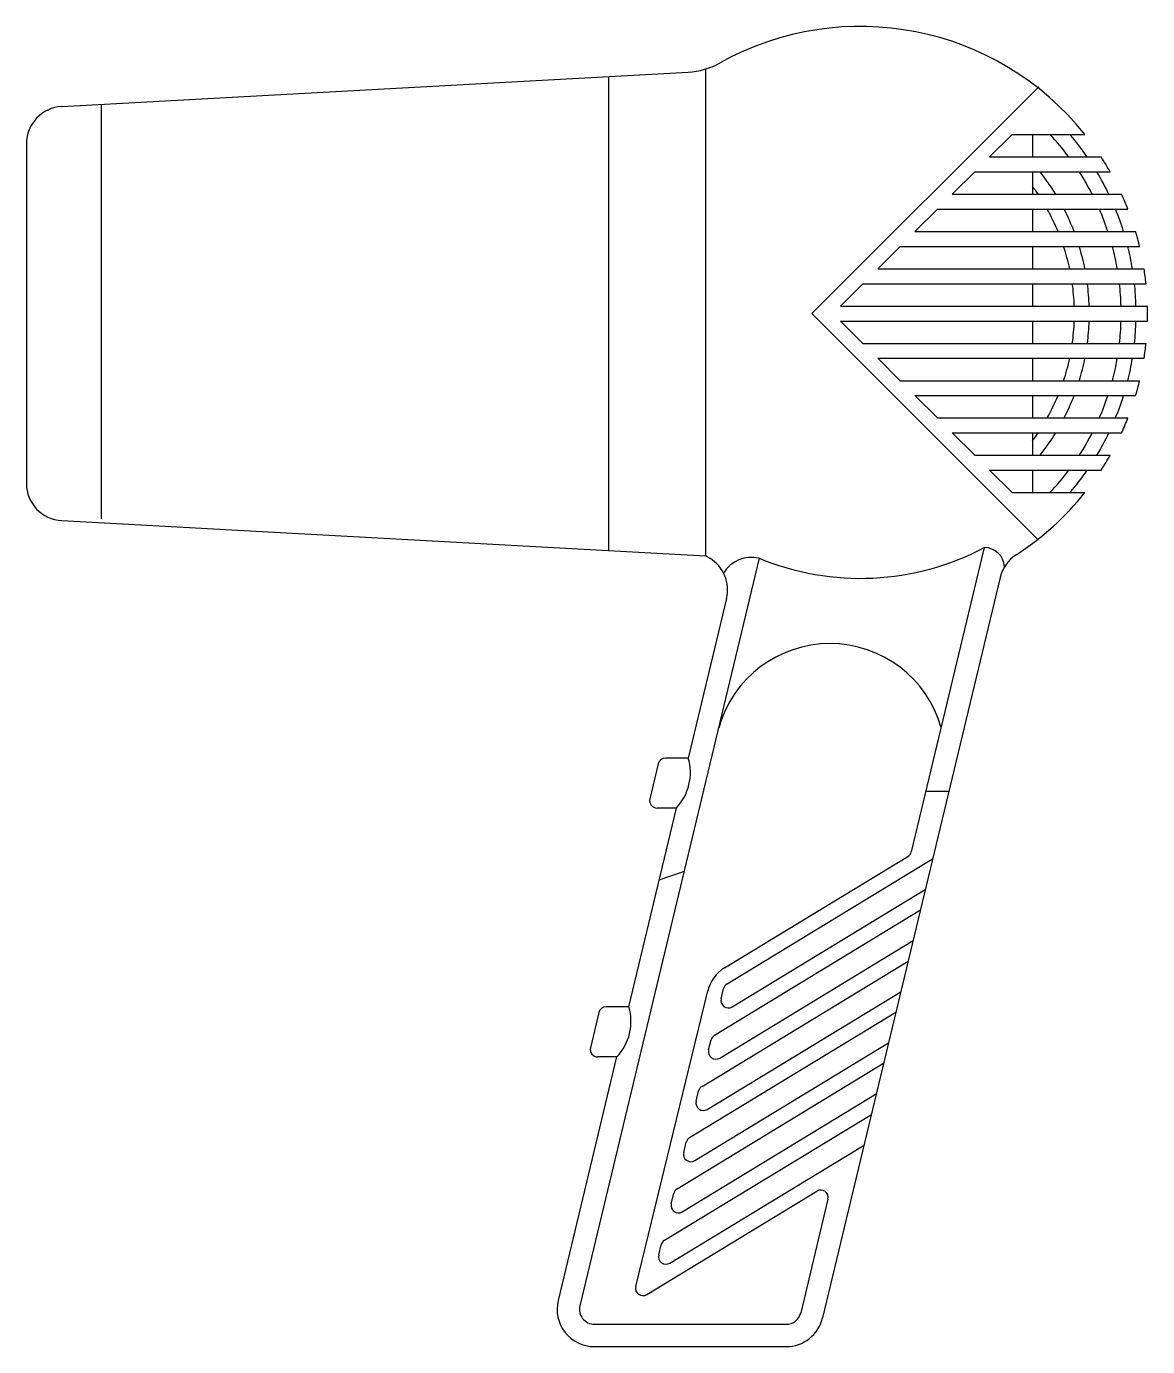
# Model space of a CAD drawing. Extents: x 3.74 to 3.89, y 3.177 to 3.354.
import ezdxf

# ---------------------------------------------------------------- set-up
doc = ezdxf.new("R2010")
doc.units = 0
doc.header["$MEASUREMENT"] = 0
doc.layers.add('ACES', color=2, linetype='CONTINUOUS')
doc.layers.add('ACES-I', color=1, linetype='CONTINUOUS')

msp = doc.modelspace()

# ---------------------------------------------------------------- linework, layer by layer
at = {"layer": 'ACES'}
for p, q in [((3.744810443388593, 3.342869142972005), (3.828742019941926, 3.347480768057352)), ((3.879928196814284, 3.339109489758771), (3.881923657517471, 3.339109489758771)), ((3.740084754907738, 3.337876673323578), (3.740084754907738, 3.292342306193964)), ((3.882234950445988, 3.33610948975877), (3.884088076671016, 3.33610948975877)), ((3.88352281317801, 3.334109489758771), (3.885304742370997, 3.334109489758771)), ((3.885137672503494, 3.331109489758771), (3.886837523660276, 3.331109489758771)), ((3.886026237976416, 3.329109489758771), (3.887683998751348, 3.329109489758771)), ((3.887105492861821, 3.326109489758771), (3.888714792699237, 3.326109489758771)), ((3.88766781215883, 3.324109489758771), (3.889252945038979, 3.324109489758771)), ((3.888290059325752, 3.321109489758771), (3.889849264810103, 3.321109489758771)), ((3.888563231315648, 3.319109489758771), (3.890111315067581, 3.319109489758771)), ((3.888766784888616, 3.316109489758771), (3.89031967107049, 3.316109489758771)), ((3.888766784888616, 3.314109489758771), (3.89031967107049, 3.314109489758771)), ((3.888563231315648, 3.311109489758771), (3.890111315067581, 3.311109489758771)), ((3.888290059325752, 3.309109489758771), (3.889849264810103, 3.309109489758771)), ((3.88766781215883, 3.306109489758771), (3.889252945038979, 3.306109489758771)), ((3.887105492861821, 3.304109489758771), (3.888714792699237, 3.304109489758771)), ((3.886026237976416, 3.301109489758771), (3.887683998751348, 3.301109489758771)), ((3.885137672503493, 3.299109489758771), (3.886837523660276, 3.299109489758771)), ((3.88352281317801, 3.296109489758771), (3.885304742370997, 3.296109489758771)), ((3.882234950445988, 3.294109489758771), (3.884088076671016, 3.294109489758771)), ((3.879928196814284, 3.291109489758771), (3.881923657517471, 3.291109489758771)), ((3.744810443388593, 3.287349836545537), (3.831084754907738, 3.282609489758771)), ((3.870566036420267, 3.279739078710818), (3.846761213864302, 3.180443830557107)), ((3.83389167877864, 3.276891759569072), (3.828768801457304, 3.255523090523663)), ((3.828771998988423, 3.255523090523663), (3.825722841994286, 3.255523090523663)), ((3.824750396857004, 3.254756222363996), (3.823621929248108, 3.250049131143494)), ((3.827160858284399, 3.248815999303162), (3.820769075524896, 3.222154441387437)), ((3.827164055815519, 3.248815999303162), (3.82459437438539, 3.248815999303161)), ((3.820811217067695, 3.222154441387436), (3.817762060073558, 3.222154441387436)), ((3.816789614936277, 3.221387573227769), (3.81566114732738, 3.216680482007267)), ((3.819161132351991, 3.215447350166935), (3.811328371301538, 3.182775148960436)), ((3.819203273894791, 3.215447350166935), (3.816633592464662, 3.215447350166934)), ((3.816190596987947, 3.176609489758771), (3.841898988177893, 3.176609489758772))]:
    msp.add_line(p, q, dxfattribs=at)
for centre, radius, start, end in [((3.85181967107049, 3.315109489758771), 0.03849999999999976, 38.56313487225604, 119.1527533577675), ((3.828193396903637, 3.357465707354207), 0.01, 273.1449574646982, 299.1527533577665), ((3.745084754907738, 3.337876673323578), 0.005, 93.1449574646979, 179.9999999999995), ((3.85181967107049, 3.315109489758771), 0.03696064419743728, 34.62284597174243, 40.49180881295273), ((3.85181967107049, 3.315109489758771), 0.03849999999999976, 29.57131496310578, 33.05573115085313), ((3.85181967107049, 3.315109489758771), 0.03696064419743728, 25.65129065545212, 30.93466507560436), ((3.85181967107049, 3.315109489758771), 0.03849999999999976, 21.32368626349841, 24.55612530671155), ((3.85181967107049, 3.315109489758771), 0.03696064419743728, 17.31434227060448, 22.25821255105381), ((3.85181967107049, 3.315109489758771), 0.03849999999999976, 13.51890763985746, 16.60154959902059), ((3.85181967107049, 3.315109489758771), 0.03696064419743728, 9.342444336071004, 14.09333858852137), ((3.85181967107049, 3.315109489758771), 0.03849999999999976, 5.963570118321035, 8.965757794750647), ((3.85181967107049, 3.315109489758771), 0.03696064419743728, 1.550372654608922, 6.212902212851052), ((3.85181967107049, 3.315109489758771), 0.03849999999999976, 358.5116305479762, 1.488369452023892), ((3.85181967107049, 3.315109489758771), 0.03696064419743728, 353.7870977871497, 358.4496273453911), ((3.85181967107049, 3.315109489758771), 0.03849999999999976, 351.0342422052494, 354.036429881679), ((3.85181967107049, 3.315109489758771), 0.03849999999999976, 343.3984504009794, 346.4810923601425), ((3.85181967107049, 3.315109489758771), 0.03696064419743728, 337.7417874489462, 342.6856577293962), ((3.85181967107049, 3.315109489758771), 0.03849999999999976, 335.4438746932906, 338.6763137365018), ((3.85181967107049, 3.315109489758771), 0.03696064419743728, 329.0653349243957, 334.3487093445488), ((3.85181967107049, 3.315109489758771), 0.03849999999999976, 326.9442688491469, 330.4286850368943), ((3.85181967107049, 3.315109489758771), 0.03696064419743728, 319.5081911870473, 325.3771540282572), ((3.745084754907738, 3.292342306193964), 0.005, 180, 266.8550425353018), ((3.85181967107049, 3.315109489758771), 0.03849999999999976, 302.8694187337776, 321.4368651277439), ((3.85181967107049, 3.315109489758771), 0.03849999999999976, 237.5816040525271, 238.4049004325005), ((3.829029453092231, 3.278057418770737), 0.005, 346.5184732984343, 58.40490043249827), ((3.875428262106675, 3.278573419509153), 0.005, 122.8694187337772, 166.5184732984319), ((3.825722841994286, 3.254523090523663), 0.001, 90, 166.518473298436), ((3.82459437438539, 3.249815999303161), 0.001, 166.5184732984359, 270), ((3.817762060073558, 3.221154441387436), 0.001, 90, 166.518473298436), ((3.816633592464662, 3.216447350166934), 0.001, 166.5184732984359, 270), ((3.816190596987947, 3.181609489758771), 0.005, 166.518473298436, 270), ((3.841898988177893, 3.181609489758772), 0.005, 270, 346.5184732984359)]:
    msp.add_arc(centre, radius, start, end, dxfattribs=at)
at = {"layer": 'ACES-I'}
for p, q in [((3.831084754907737, 3.347892826445575), (3.831084754907738, 3.282609489758771)), ((3.818084754907738, 3.346895204044485), (3.818084754907738, 3.283323775473057)), ((3.845324367043317, 3.315109489758771), (3.875733821343308, 3.345518944058761)), ((3.750084754907737, 3.343158940308222), (3.750084754907737, 3.287609489758771)), ((3.869152794168063, 3.33610948975877), (3.872152794168064, 3.339109489758771)), ((3.872152794168064, 3.339109489758771), (3.879928196814284, 3.339109489758771)), ((3.874905886394679, 3.339109489758771), (3.874905886394679, 3.33610948975877)), ((3.869152794168063, 3.33610948975877), (3.882234950445988, 3.33610948975877)), ((3.864152794168065, 3.331109489758772), (3.867152794168064, 3.334109489758771)), ((3.867152794168064, 3.334109489758771), (3.88352281317801, 3.334109489758771)), ((3.874905886394679, 3.334109489758771), (3.874905886394679, 3.331109489758771)), ((3.864152794168064, 3.331109489758771), (3.885137672503494, 3.331109489758771)), ((3.859152794168064, 3.326109489758771), (3.862152794168064, 3.329109489758771)), ((3.862152794168064, 3.329109489758771), (3.886026237976416, 3.329109489758771)), ((3.874905886394679, 3.329109489758771), (3.874905886394679, 3.326109489758771)), ((3.859152794168064, 3.326109489758771), (3.887105492861821, 3.326109489758771)), ((3.854152794168064, 3.321109489758771), (3.857152794168063, 3.32410948975877)), ((3.857152794168063, 3.32410948975877), (3.88766781215883, 3.324109489758771)), ((3.874905886394679, 3.324109489758771), (3.874905886394679, 3.321109489758771)), ((3.854152794168064, 3.321109489758771), (3.888290059325752, 3.321109489758771)), ((3.849152794168063, 3.31610948975877), (3.852152794168064, 3.319109489758771)), ((3.852152794168064, 3.319109489758771), (3.888563231315648, 3.319109489758771)), ((3.874905886394679, 3.319109489758771), (3.874905886394679, 3.31610948975877)), ((3.849152794168064, 3.316109489758771), (3.888766784888616, 3.316109489758771)), ((3.845324367043317, 3.315109489758771), (3.875601220976285, 3.284832635825805)), ((3.849152794168063, 3.314109489758772), (3.852152794168064, 3.311109489758771)), ((3.849152794168065, 3.314109489758771), (3.89031967107049, 3.314109489758771)), ((3.874905886394679, 3.314109489758771), (3.874905886394678, 3.311109489758771)), ((3.852152794168064, 3.311109489758771), (3.888563231315648, 3.311109489758771)), ((3.854152794168064, 3.309109489758771), (3.888290059325752, 3.309109489758771)), ((3.854152794168064, 3.309109489758771), (3.857152794168063, 3.306109489758772)), ((3.874905886394679, 3.309109489758771), (3.874905886394679, 3.306109489758771)), ((3.857152794168063, 3.306109489758772), (3.88766781215883, 3.306109489758771)), ((3.859152794168064, 3.304109489758771), (3.887105492861821, 3.304109489758771)), ((3.859152794168064, 3.304109489758771), (3.862152794168064, 3.301109489758771)), ((3.874905886394679, 3.304109489758771), (3.874905886394679, 3.301109489758771)), ((3.862152794168064, 3.301109489758771), (3.886026237976416, 3.301109489758771)), ((3.864152794168064, 3.29910948975877), (3.885137672503493, 3.299109489758771)), ((3.864152794168065, 3.29910948975877), (3.867152794168063, 3.296109489758771)), ((3.874905886394679, 3.29910948975877), (3.874905886394679, 3.296109489758771)), ((3.867152794168064, 3.296109489758771), (3.88352281317801, 3.296109489758771)), ((3.869152794168063, 3.294109489758771), (3.872152794168064, 3.29110948975877)), ((3.869152794168063, 3.294109489758771), (3.882234950445988, 3.294109489758771)), ((3.874905886394678, 3.294109489758771), (3.874905886394678, 3.29110948975877)), ((3.872152794168064, 3.29110948975877), (3.879928196814284, 3.291109489758771)), ((3.868440363074988, 3.283740674076776), (3.858662164797716, 3.242953618338162)), ((3.83827230875073, 3.282296093497846), (3.814245706713383, 3.182075753439437)), ((3.860612001779461, 3.251086825233804), (3.863697008722255, 3.251086825233804)), ((3.833630959875411, 3.227379162086267), (3.858209474799165, 3.242332434899594)), ((3.833962732202747, 3.225239952273316), (3.861519839563074, 3.242005364894192)), ((3.828210069199501, 3.24032423796847), (3.824841460271168, 3.239141270548112)), ((3.83466768234004, 3.222157251297884), (3.860534224707756, 3.237894144513841)), ((3.832289931501899, 3.218369600185162), (3.859877148137545, 3.235153330926942)), ((3.832994881639191, 3.215286899209728), (3.858891533282228, 3.231042110546592)), ((3.83061713080105, 3.211499248097004), (3.858234456712016, 3.228301296959691)), ((3.821726820398662, 3.184678145511955), (3.831371663018391, 3.224290434410908)), ((3.831322080938342, 3.208416547121572), (3.857248841856699, 3.224190076579342)), ((3.833176312691174, 3.223248136320613), (3.833510872831343, 3.224622206738244)), ((3.828944330100201, 3.204628896008848), (3.856591765286488, 3.221449262992442)), ((3.829649280237493, 3.201546195033413), (3.85560615043117, 3.217338042612091)), ((3.831503511990325, 3.216377784232457), (3.831838072130494, 3.21775185465009)), ((3.827271529399352, 3.19775854392069), (3.85494907386096, 3.214597229025192)), ((3.829830711289476, 3.209507432144302), (3.830165271429646, 3.210881502561932)), ((3.827976479536644, 3.194675842945258), (3.853963459005642, 3.210486008644841)), ((3.825598728698503, 3.190888191832533), (3.85330638243543, 3.207745195057941)), ((3.828157910588627, 3.202637080056143), (3.828492470728797, 3.204011150473776)), ((3.826303678835795, 3.187805490857101), (3.852320767580114, 3.203633974677591)), ((3.823218190047528, 3.183587260489225), (3.845999662828109, 3.197447234480094)), ((3.826485109887778, 3.195766727967987), (3.826819670027947, 3.197140798385618)), ((3.847491863104121, 3.19635978736086), (3.843843878452457, 3.181143226078106)), ((3.824812309186929, 3.18889637587983), (3.825146869327098, 3.190270446297461)), ((3.816190596987947, 3.179609489758771), (3.841898988177893, 3.179609489758772))]:
    msp.add_line(p, q, dxfattribs=at)
for centre, radius, start, end in [((3.85181967107049, 3.315109489758771), 0.03496064419743727, 36.918287115305, 43.35260122209756), ((3.85181967107049, 3.315109489758771), 0.0306952634697788, 31.41634185080346, 38.24227108359187), ((3.85181967107049, 3.315109489758771), 0.03496064419743727, 27.23605137120523, 32.92005099159185), ((3.85181967107049, 3.315109489758771), 0.0286952634697788, 33.88883177339861, 36.43506032684934), ((3.85181967107049, 3.315109489758771), 0.0286952634697788, 22.54063258523707, 29.20168934100905), ((3.85181967107049, 3.315109489758771), 0.0306952634697788, 20.99960285901695, 27.13550249776865), ((3.85181967107049, 3.315109489758771), 0.03496064419743727, 18.33905278948, 23.60633110437512), ((3.85181967107049, 3.315109489758771), 0.0286952634697788, 12.06924847314416, 18.27876828412974), ((3.85181967107049, 3.315109489758771), 0.0306952634697788, 11.27217498935076, 17.04992325542962), ((3.85181967107049, 3.315109489758771), 0.03496064419743727, 9.882112883773521, 14.91775990871062), ((3.85181967107049, 3.315109489758771), 0.0286952634697788, 1.997102520323044, 8.012886913675315), ((3.85181967107049, 3.315109489758771), 0.0306952634697788, 1.866930366225866, 7.487695065708182), ((3.85181967107049, 3.315109489758771), 0.03496064419743727, 1.639088655578253, 6.569847837043103), ((3.85181967107049, 3.315109489758771), 0.0286952634697788, 351.9871130863256, 358.0028974796769), ((3.85181967107049, 3.315109489758771), 0.0306952634697788, 352.5123049342927, 358.1330696337741), ((3.85181967107049, 3.315109489758771), 0.03496064419743727, 353.4301521629576, 358.3609113444218), ((3.85181967107049, 3.315109489758771), 0.0286952634697788, 341.7212317158694, 347.9307515268558), ((3.85181967107049, 3.315109489758771), 0.0306952634697788, 342.9500767445704, 348.7278250106492), ((3.85181967107049, 3.315109489758771), 0.03496064419743727, 345.0822400912894, 350.1178871162265), ((3.85181967107049, 3.315109489758771), 0.03696064419743728, 345.9066614114786, 350.657555663929), ((3.85181967107049, 3.315109489758771), 0.0286952634697788, 330.7983106589922, 337.4593674147641), ((3.85181967107049, 3.315109489758771), 0.0306952634697788, 332.8644975022324, 339.0003971409838), ((3.85181967107049, 3.315109489758771), 0.03496064419743727, 336.3936688956248, 341.6609472105207), ((3.85181967107049, 3.315109489758771), 0.0286952634697788, 323.5649396731487, 326.1111682266014), ((3.85181967107049, 3.315109489758771), 0.0306952634697788, 321.7577289164082, 328.5836581491965), ((3.85181967107049, 3.315109489758771), 0.03496064419743727, 327.0799490084082, 332.7639486287958), ((3.85181967107049, 3.315109489758771), 0.03496064419743727, 316.6473987779029, 323.0817128846945), ((3.85181967107049, 3.315109489758771), 0.03549999999999975, 247.5661925246244, 297.9167727283336), ((3.868435039288411, 3.281026275028801), 0.002714404268764981, 2.721983645284669, 89.88762517772116), ((3.837232484204347, 3.278089911454737), 0.004332805380691509, 76.11412363286871, 149.4347552141441), ((3.847761332667277, 3.255380098333153), 0.01548859619941985, 15.6983161904015, 164.3016838095979), ((3.822148756235754, 3.253564644075684), 0.006906725494066575, 316.5643676166225, 16.4725789802543), ((3.857689719660434, 3.243186750178495), 0.001, 301.3158281217805, 346.5184732984363), ((3.836229735569066, 3.223107585691765), 0.005, 121.31582812178, 166.3158281217769), ((3.834482487341478, 3.224385636994415), 0.001, 121.31582812178, 166.3158281217769), ((3.834147927201309, 3.223011566576785), 0.001, 166.3158281217792, 301.3158281217777), ((3.814187974315026, 3.220195994939457), 0.006906725494066575, 316.5643676166225, 16.4725789802543), ((3.832809686640629, 3.217515284906261), 0.001, 121.315828121777, 166.3158281217855), ((3.83247512650046, 3.216141214488629), 0.001, 166.3158281217887, 301.3158281217788), ((3.831136885939781, 3.210644932818103), 0.001, 121.3158281217776, 166.31582812178), ((3.830802325799612, 3.209270862400473), 0.001, 166.3158281217777, 301.3158281217771), ((3.829464085238932, 3.203774580729947), 0.001, 121.3158281217778, 166.3158281217798), ((3.829129525098762, 3.202400510312314), 0.001, 166.3158281217775, 301.3158281217791), ((3.827791284538082, 3.196904228641789), 0.001, 121.31582812178, 166.3158281217769), ((3.84651941796684, 3.196592919201193), 0.001, 346.5184732984355, 121.3158281217785), ((3.827456724397913, 3.195530158224158), 0.001, 166.3158281217857, 301.315828121778), ((3.826118483837234, 3.190033876553632), 0.001, 121.3158281217784, 166.3158281217826), ((3.825783923697064, 3.188659806136001), 0.001, 166.3158281217904, 301.3158281217782), ((3.822698434908797, 3.184441575768126), 0.001, 166.3158281217773, 301.3158281217782), ((3.816190596987947, 3.181609489758771), 0.002, 166.518473298436, 270), ((3.841898988177893, 3.181609489758772), 0.002, 270, 346.5184732984359)]:
    msp.add_arc(centre, radius, start, end, dxfattribs=at)

doc.saveas('drawing.dxf')
